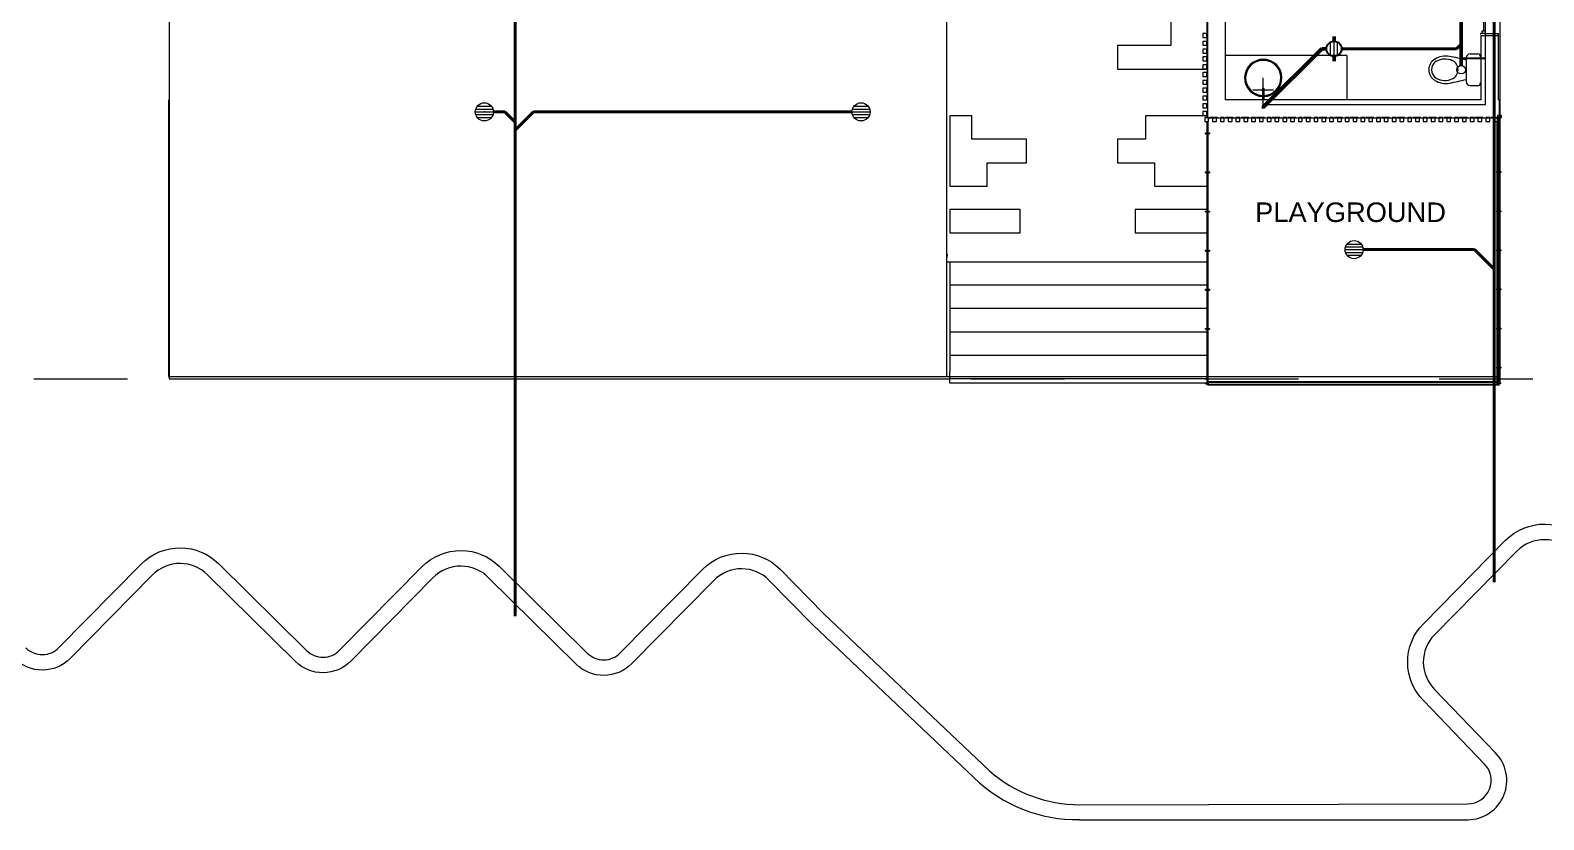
# Model space of a CAD drawing. Header units: millimetres. Extents: x 539 to 842, y -453 to -96.
# Drawn here: x 772.57 to 791.95, y -366.25 to -356.13 of the extents above; entities that cross this region are included whole.
import ezdxf

# ---------------------------------------------------------------- set-up
doc = ezdxf.new("R2010")
doc.units = ezdxf.units.MM
doc.header["$LTSCALE"] = 0.1
for name, pattern in [('ACAD_ISO02W100', [15, 12, -3]), ('ACAD_ISO03W100', [30, 12, -18]), ('Aligning Line', [0.006, 0.003, -0.003]), ('CONTINUA', [0]), ('Dash', [0.006, 0.003, -0.003])]:
    doc.linetypes.add(name, pattern=pattern)
doc.layers.get('0').update_dxf_attribs({"lineweight": 5})
for name, color, linetype, lineweight in [('00-Agua Fria', 5, 'ACAD_ISO02W100', 20), ('A-WALL', 7, 'Continuous', 5), ('CORDON H NUEVO', 251, 'Continuous', 5)]:
    doc.layers.add(name, color=color, linetype=linetype, lineweight=lineweight)
doc.layers.add('00-Pluvial', color=40, linetype='Continuous')
doc.layers.add('00-Secundario', color=24, linetype='Continuous')
doc.layers.add('00-Primario', color=7, linetype='Continuous', true_color=0xff2400)
doc.styles.add('Arial_3', font='arial.ttf', dxfattribs={"height": 0.25})

# ---------------------------------------------------------------- blocks, each defined once
blk = doc.blocks.new('sum')
at = {"color": 8, "lineweight": 18}
for p, q in [((767.304, -367.354), (767.304, -388.392)), ((784.354, -388.392), (784.354, -371.354)), ((780.604, -383.177), (780.604, -385.077)), ((780.834, -384.847), (780.834, -383.347)), ((784.145, -383.964), (784.145, -383.578)), ((777.264, -388.392), (777.264, -383.737)), ((780.136, -383.854), (780.136, -384.154)), ((780.6, -384.454), (780.6, -383.854)), ((784.104, -383.993), (784.167, -383.993)), ((784.104, -384.012), (784.104, -383.993)), ((784.334, -384.03), (784.104, -384.03)), ((784.104, -384.03), (784.104, -384.847)), ((784.123, -383.964), (784.167, -383.964)), ((784.123, -383.993), (784.123, -383.964)), ((784.167, -383.993), (784.167, -383.964)), ((784.167, -383.998), (784.334, -383.998)), ((784.334, -384.03), (784.334, -383.998)), ((784.334, -384.847), (784.334, -384.03)), ((780.136, -384.154), (779.45, -384.154)), ((779.45, -384.154), (779.45, -384.454)), ((782.389, -384.282), (780.834, -384.282)), ((782.389, -384.282), (782.389, -384.847)), ((783.919, -384.31), (783.919, -384.615)), ((783.969, -384.26), (784.064, -384.26)), ((779.45, -384.454), (780.6, -384.454)), ((780.599, -384.454), (780.599, -384.847)), ((781.309, -384.757), (781.309, -384.842)), ((781.329, -384.842), (781.329, -384.757)), ((783.969, -384.665), (784.064, -384.665)), ((767.295, -384.847), (767.295, -388.392)), ((777.304, -385.054), (777.304, -385.954)), ((777.584, -385.054), (777.304, -385.054)), ((777.584, -385.354), (777.584, -385.054)), ((780.6, -385.054), (779.811, -385.054)), ((779.811, -385.054), (779.811, -385.354)), ((778.284, -385.354), (777.584, -385.354)), ((778.284, -385.654), (778.284, -385.354)), ((779.811, -385.354), (779.45, -385.354)), ((779.45, -385.354), (779.45, -385.654)), ((777.784, -385.954), (777.784, -385.654)), ((777.784, -385.654), (778.284, -385.654)), ((779.45, -385.654), (779.926, -385.654)), ((779.926, -385.654), (779.926, -385.954)), ((777.304, -385.954), (777.784, -385.954)), ((779.926, -385.954), (780.594, -385.954)), ((778.204, -386.254), (777.304, -386.254)), ((777.304, -386.254), (777.304, -386.554)), ((778.204, -386.554), (778.204, -386.254)), ((779.677, -386.254), (779.677, -386.554)), ((780.594, -386.254), (779.677, -386.254)), ((777.304, -386.554), (778.204, -386.554)), ((779.677, -386.554), (780.594, -386.554)), ((777.268, -386.827), (777.264, -386.866)), ((777.264, -386.923), (777.304, -386.923)), ((777.304, -386.923), (780.594, -386.923)), ((777.304, -386.923), (780.594, -386.923)), ((777.304, -386.923), (777.304, -388.329)), ((777.304, -387.219), (780.594, -387.219)), ((777.304, -387.519), (780.594, -387.519)), ((777.304, -387.819), (780.594, -387.819)), ((777.304, -388.119), (780.594, -388.119)), ((767.295, -388.392), (777.264, -388.392)), ((767.304, -388.392), (767.304, -388.423)), ((767.304, -388.392), (784.354, -388.392)), ((767.304, -388.423), (777.304, -388.423)), ((777.304, -388.423), (777.304, -388.329)), ((777.304, -388.419), (780.594, -388.419)), ((777.304, -388.479), (777.304, -388.423)), ((780.579, -388.479), (777.304, -388.479))]:
    blk.add_line(p, q, dxfattribs=at)
at = {"color": 8, "lineweight": 18, "extrusion": (0, 0, -1)}
for p, q in [((780.594, -383.999), (780.544, -383.999)), ((780.544, -383.999), (780.544, -384.049)), ((780.594, -384.049), (780.594, -383.999)), ((780.544, -384.049), (780.594, -384.049)), ((780.594, -384.099), (780.544, -384.099)), ((780.544, -384.099), (780.544, -384.149)), ((780.544, -384.149), (780.594, -384.149)), ((780.594, -384.199), (780.544, -384.199)), ((780.544, -384.199), (780.544, -384.249)), ((780.594, -384.149), (780.594, -384.099)), ((780.594, -384.249), (780.594, -384.199)), ((780.544, -384.249), (780.594, -384.249)), ((780.594, -384.299), (780.544, -384.299)), ((780.544, -384.299), (780.544, -384.349)), ((780.544, -384.349), (780.594, -384.349)), ((780.594, -384.399), (780.544, -384.399)), ((780.544, -384.399), (780.544, -384.449)), ((780.594, -384.349), (780.594, -384.299)), ((780.594, -384.449), (780.594, -384.399)), ((780.544, -384.449), (780.594, -384.449)), ((780.594, -384.499), (780.544, -384.499)), ((780.544, -384.499), (780.544, -384.549)), ((780.544, -384.549), (780.594, -384.549)), ((780.594, -384.599), (780.544, -384.599)), ((780.544, -384.599), (780.544, -384.649)), ((780.594, -384.549), (780.594, -384.499)), ((780.594, -384.649), (780.594, -384.599)), ((780.544, -384.649), (780.594, -384.649)), ((780.594, -384.699), (780.544, -384.699)), ((780.544, -384.699), (780.544, -384.749)), ((780.544, -384.749), (780.594, -384.749)), ((780.594, -384.749), (780.594, -384.699))]:
    blk.add_line(p, q, dxfattribs=at)
at = {"color": 8, "lineweight": 15, "extrusion": (0, 0, -1)}
for p, q in [((780.594, -384.799), (780.544, -384.799)), ((780.544, -384.799), (780.544, -384.849)), ((780.594, -384.849), (780.594, -384.799)), ((780.544, -384.849), (780.594, -384.849)), ((780.594, -384.899), (780.544, -384.899)), ((780.544, -384.899), (780.544, -384.949)), ((780.544, -384.949), (780.594, -384.949)), ((780.594, -384.999), (780.544, -384.999)), ((780.544, -384.999), (780.544, -385.049)), ((780.594, -384.949), (780.594, -384.899)), ((780.594, -385.049), (780.594, -384.999)), ((780.544, -385.049), (780.594, -385.049)), ((780.619, -385.074), (780.569, -385.074)), ((780.569, -385.074), (780.569, -385.124)), ((780.569, -385.124), (780.619, -385.124)), ((780.619, -385.124), (780.619, -385.074)), ((780.719, -385.074), (780.669, -385.074)), ((780.669, -385.074), (780.669, -385.124)), ((780.669, -385.124), (780.719, -385.124)), ((780.719, -385.124), (780.719, -385.074)), ((780.819, -385.074), (780.769, -385.074)), ((780.769, -385.074), (780.769, -385.124)), ((780.769, -385.124), (780.819, -385.124)), ((780.819, -385.124), (780.819, -385.074)), ((780.919, -385.074), (780.869, -385.074)), ((780.869, -385.074), (780.869, -385.124)), ((780.869, -385.124), (780.919, -385.124)), ((780.919, -385.124), (780.919, -385.074)), ((781.019, -385.074), (780.969, -385.074)), ((780.969, -385.074), (780.969, -385.124)), ((780.969, -385.124), (781.019, -385.124)), ((781.019, -385.124), (781.019, -385.074)), ((781.119, -385.074), (781.069, -385.074)), ((781.069, -385.074), (781.069, -385.124)), ((781.069, -385.124), (781.119, -385.124)), ((781.119, -385.124), (781.119, -385.074)), ((781.219, -385.074), (781.169, -385.074)), ((781.169, -385.074), (781.169, -385.124)), ((781.169, -385.124), (781.219, -385.124)), ((781.219, -385.124), (781.219, -385.074)), ((781.319, -385.074), (781.269, -385.074)), ((781.269, -385.074), (781.269, -385.124)), ((781.269, -385.124), (781.319, -385.124)), ((781.319, -385.124), (781.319, -385.074)), ((781.419, -385.074), (781.369, -385.074)), ((781.369, -385.074), (781.369, -385.124)), ((781.369, -385.124), (781.419, -385.124)), ((781.419, -385.124), (781.419, -385.074)), ((781.519, -385.074), (781.469, -385.074)), ((781.469, -385.074), (781.469, -385.124)), ((781.469, -385.124), (781.519, -385.124)), ((781.519, -385.124), (781.519, -385.074)), ((781.619, -385.074), (781.569, -385.074)), ((781.569, -385.074), (781.569, -385.124)), ((781.569, -385.124), (781.619, -385.124)), ((781.619, -385.124), (781.619, -385.074)), ((781.719, -385.074), (781.669, -385.074)), ((781.669, -385.074), (781.669, -385.124)), ((781.669, -385.124), (781.719, -385.124)), ((781.719, -385.124), (781.719, -385.074)), ((781.819, -385.074), (781.769, -385.074)), ((781.769, -385.074), (781.769, -385.124)), ((781.769, -385.124), (781.819, -385.124)), ((781.819, -385.124), (781.819, -385.074)), ((781.919, -385.074), (781.869, -385.074)), ((781.869, -385.074), (781.869, -385.124)), ((781.869, -385.124), (781.919, -385.124)), ((781.919, -385.124), (781.919, -385.074)), ((782.019, -385.074), (781.969, -385.074)), ((781.969, -385.074), (781.969, -385.124)), ((781.969, -385.124), (782.019, -385.124)), ((782.019, -385.124), (782.019, -385.074)), ((782.119, -385.074), (782.069, -385.074)), ((782.069, -385.074), (782.069, -385.124)), ((782.069, -385.124), (782.119, -385.124)), ((782.119, -385.124), (782.119, -385.074)), ((782.219, -385.074), (782.169, -385.074)), ((782.169, -385.074), (782.169, -385.124)), ((782.169, -385.124), (782.219, -385.124)), ((782.219, -385.124), (782.219, -385.074)), ((782.319, -385.074), (782.269, -385.074)), ((782.269, -385.074), (782.269, -385.124)), ((782.269, -385.124), (782.319, -385.124)), ((782.319, -385.124), (782.319, -385.074)), ((782.419, -385.074), (782.369, -385.074)), ((782.369, -385.074), (782.369, -385.124)), ((782.369, -385.124), (782.419, -385.124)), ((782.419, -385.124), (782.419, -385.074)), ((782.519, -385.074), (782.469, -385.074)), ((782.469, -385.074), (782.469, -385.124)), ((782.469, -385.124), (782.519, -385.124)), ((782.519, -385.124), (782.519, -385.074)), ((782.619, -385.074), (782.569, -385.074)), ((782.569, -385.074), (782.569, -385.124)), ((782.569, -385.124), (782.619, -385.124)), ((782.619, -385.124), (782.619, -385.074)), ((782.719, -385.074), (782.669, -385.074)), ((782.669, -385.074), (782.669, -385.124)), ((782.669, -385.124), (782.719, -385.124)), ((782.719, -385.124), (782.719, -385.074)), ((782.819, -385.074), (782.769, -385.074)), ((782.769, -385.074), (782.769, -385.124)), ((782.769, -385.124), (782.819, -385.124)), ((782.819, -385.124), (782.819, -385.074)), ((782.919, -385.074), (782.869, -385.074)), ((782.869, -385.074), (782.869, -385.124)), ((782.869, -385.124), (782.919, -385.124)), ((782.919, -385.124), (782.919, -385.074)), ((783.019, -385.074), (782.969, -385.074)), ((782.969, -385.074), (782.969, -385.124)), ((782.969, -385.124), (783.019, -385.124)), ((783.019, -385.124), (783.019, -385.074)), ((783.119, -385.074), (783.069, -385.074)), ((783.069, -385.074), (783.069, -385.124)), ((783.069, -385.124), (783.119, -385.124)), ((783.119, -385.124), (783.119, -385.074)), ((783.219, -385.074), (783.169, -385.074)), ((783.169, -385.074), (783.169, -385.124)), ((783.169, -385.124), (783.219, -385.124)), ((783.219, -385.124), (783.219, -385.074)), ((783.319, -385.074), (783.269, -385.074)), ((783.269, -385.074), (783.269, -385.124)), ((783.269, -385.124), (783.319, -385.124)), ((783.319, -385.124), (783.319, -385.074)), ((783.419, -385.074), (783.369, -385.074)), ((783.369, -385.074), (783.369, -385.124)), ((783.369, -385.124), (783.419, -385.124)), ((783.419, -385.124), (783.419, -385.074)), ((783.519, -385.074), (783.469, -385.074)), ((783.469, -385.074), (783.469, -385.124)), ((783.469, -385.124), (783.519, -385.124)), ((783.519, -385.124), (783.519, -385.074)), ((783.619, -385.074), (783.569, -385.074)), ((783.569, -385.074), (783.569, -385.124)), ((783.569, -385.124), (783.619, -385.124)), ((783.619, -385.124), (783.619, -385.074)), ((783.719, -385.074), (783.669, -385.074)), ((783.669, -385.074), (783.669, -385.124)), ((783.669, -385.124), (783.719, -385.124)), ((783.719, -385.124), (783.719, -385.074)), ((783.819, -385.074), (783.769, -385.074)), ((783.769, -385.074), (783.769, -385.124)), ((783.769, -385.124), (783.819, -385.124)), ((783.819, -385.124), (783.819, -385.074)), ((783.919, -385.074), (783.869, -385.074)), ((783.869, -385.074), (783.869, -385.124)), ((783.869, -385.124), (783.919, -385.124)), ((783.919, -385.124), (783.919, -385.074)), ((784.019, -385.074), (783.969, -385.074)), ((783.969, -385.074), (783.969, -385.124)), ((783.969, -385.124), (784.019, -385.124)), ((784.019, -385.124), (784.019, -385.074)), ((784.119, -385.074), (784.069, -385.074)), ((784.069, -385.074), (784.069, -385.124)), ((784.069, -385.124), (784.119, -385.124)), ((784.119, -385.124), (784.119, -385.074)), ((784.219, -385.074), (784.169, -385.074)), ((784.169, -385.074), (784.169, -385.124)), ((784.169, -385.124), (784.219, -385.124)), ((784.219, -385.124), (784.219, -385.074)), ((784.319, -385.074), (784.269, -385.074)), ((784.269, -385.074), (784.269, -385.124)), ((784.269, -385.124), (784.319, -385.124)), ((784.319, -385.124), (784.319, -385.074))]:
    blk.add_line(p, q, dxfattribs=at)
at = {"color": 8, "lineweight": 15}
for p, q in [((780.599, -384.847), (780.604, -384.847)), ((784.104, -384.847), (780.834, -384.847)), ((781.279, -384.842), (781.279, -384.847)), ((781.279, -384.842), (781.359, -384.842)), ((781.359, -384.847), (781.359, -384.842)), ((784.344, -384.847), (784.334, -384.847)), ((784.344, -384.847), (784.359, -384.847)), ((784.344, -385.077), (784.344, -384.847)), ((780.579, -385.073), (780.604, -385.073)), ((780.594, -385.124), (780.594, -388.479)), ((780.6, -385.073), (780.6, -385.054)), ((780.604, -385.077), (784.344, -385.077)), ((780.614, -388.479), (780.614, -385.124)), ((780.619, -385.085), (780.629, -385.085)), ((780.629, -385.077), (780.629, -385.085)), ((784.314, -385.124), (784.314, -388.48)), ((784.314, -388.48), (784.314, -385.124)), ((784.369, -385.05), (784.319, -385.05)), ((784.319, -385.05), (784.319, -385.075)), ((784.319, -385.075), (784.369, -385.075)), ((784.324, -385.077), (784.324, -388.48)), ((784.344, -388.48), (784.344, -385.077)), ((784.354, -388.48), (784.354, -385.075)), ((784.354, -388.48), (784.354, -385.075)), ((784.359, -385.08), (784.354, -385.08)), ((784.359, -385.075), (784.359, -385.08)), ((784.369, -385.075), (784.369, -385.05)), ((780.578, -385.283), (780.578, -385.271)), ((780.578, -385.271), (780.594, -385.271)), ((780.578, -385.283), (780.594, -385.283)), ((780.614, -385.271), (780.628, -385.271)), ((780.614, -385.283), (780.628, -385.283)), ((780.628, -385.271), (780.628, -385.283)), ((780.578, -385.784), (780.578, -385.772)), ((780.578, -385.772), (780.594, -385.772)), ((780.614, -385.772), (780.628, -385.772)), ((780.628, -385.772), (780.628, -385.784)), ((784.31, -385.78), (784.31, -385.768)), ((784.314, -385.768), (784.31, -385.768)), ((784.314, -385.78), (784.31, -385.78)), ((784.36, -385.768), (784.354, -385.768)), ((784.36, -385.78), (784.354, -385.78)), ((784.36, -385.768), (784.36, -385.78)), ((780.578, -385.784), (780.594, -385.784)), ((780.614, -385.784), (780.628, -385.784)), ((780.578, -386.285), (780.578, -386.273)), ((780.578, -386.273), (780.594, -386.273)), ((780.578, -386.285), (780.594, -386.285)), ((780.614, -386.273), (780.628, -386.273)), ((780.614, -386.285), (780.628, -386.285)), ((780.628, -386.273), (780.628, -386.285)), ((784.31, -386.281), (784.31, -386.269)), ((784.314, -386.269), (784.31, -386.269)), ((784.314, -386.281), (784.31, -386.281)), ((784.36, -386.269), (784.354, -386.269)), ((784.36, -386.281), (784.354, -386.281)), ((784.36, -386.269), (784.36, -386.281)), ((780.578, -386.786), (780.578, -386.774)), ((780.578, -386.774), (780.594, -386.774)), ((780.578, -386.786), (780.594, -386.786)), ((780.614, -386.774), (780.628, -386.774)), ((780.614, -386.786), (780.628, -386.786)), ((780.628, -386.774), (780.628, -386.786)), ((784.31, -386.782), (784.31, -386.77)), ((784.314, -386.77), (784.31, -386.77)), ((784.314, -386.782), (784.31, -386.782)), ((784.36, -386.77), (784.354, -386.77)), ((784.36, -386.782), (784.354, -386.782)), ((784.36, -386.77), (784.36, -386.782)), ((780.578, -387.287), (780.578, -387.275)), ((780.578, -387.275), (780.594, -387.275)), ((780.578, -387.287), (780.594, -387.287)), ((780.614, -387.275), (780.628, -387.275)), ((780.614, -387.287), (780.628, -387.287)), ((780.628, -387.275), (780.628, -387.287)), ((784.31, -387.283), (784.31, -387.271)), ((784.314, -387.271), (784.31, -387.271)), ((784.314, -387.283), (784.31, -387.283)), ((784.36, -387.271), (784.354, -387.271)), ((784.36, -387.283), (784.354, -387.283)), ((784.36, -387.271), (784.36, -387.283)), ((780.578, -387.788), (780.578, -387.776)), ((780.578, -387.776), (780.594, -387.776)), ((780.578, -387.788), (780.594, -387.788)), ((780.614, -387.776), (780.628, -387.776)), ((780.614, -387.788), (780.628, -387.788)), ((780.628, -387.776), (780.628, -387.788)), ((784.31, -387.784), (784.31, -387.772)), ((784.314, -387.772), (784.31, -387.772)), ((784.314, -387.784), (784.31, -387.784)), ((784.36, -387.772), (784.354, -387.772)), ((784.36, -387.784), (784.354, -387.784)), ((784.36, -387.772), (784.36, -387.784)), ((784.31, -388.285), (784.31, -388.273)), ((784.314, -388.273), (784.31, -388.273)), ((784.314, -388.285), (784.31, -388.285)), ((784.36, -388.273), (784.354, -388.273)), ((784.36, -388.285), (784.354, -388.285)), ((784.36, -388.273), (784.36, -388.285)), ((780.579, -388.485), (780.579, -388.473)), ((780.579, -388.473), (780.594, -388.473)), ((780.579, -388.485), (780.614, -388.485)), ((780.614, -388.479), (780.594, -388.479)), ((780.608, -388.504), (780.608, -388.479)), ((780.614, -388.454), (780.62, -388.454)), ((784.334, -388.459), (780.614, -388.459)), ((780.614, -388.459), (780.614, -388.499)), ((780.614, -388.459), (784.334, -388.459)), ((780.614, -388.489), (780.614, -388.469)), ((784.334, -388.469), (780.614, -388.469)), ((780.614, -388.489), (784.334, -388.489)), ((780.62, -388.459), (780.62, -388.454)), ((780.715, -388.455), (780.727, -388.455)), ((780.715, -388.459), (780.715, -388.455)), ((780.727, -388.459), (780.727, -388.455)), ((781.216, -388.455), (781.228, -388.455)), ((781.216, -388.459), (781.216, -388.455)), ((781.228, -388.459), (781.228, -388.455)), ((781.717, -388.455), (781.729, -388.455)), ((781.717, -388.459), (781.717, -388.455)), ((781.729, -388.459), (781.729, -388.455)), ((782.218, -388.455), (782.23, -388.455)), ((782.218, -388.459), (782.218, -388.455)), ((782.23, -388.459), (782.23, -388.455)), ((782.719, -388.455), (782.731, -388.455)), ((782.719, -388.459), (782.719, -388.455)), ((782.731, -388.459), (782.731, -388.455)), ((783.22, -388.455), (783.232, -388.455)), ((783.22, -388.459), (783.22, -388.455)), ((783.232, -388.459), (783.232, -388.455)), ((783.721, -388.455), (783.733, -388.455)), ((783.721, -388.459), (783.721, -388.455)), ((783.733, -388.459), (783.733, -388.455)), ((784.314, -388.48), (784.354, -388.48)), ((784.344, -388.48), (784.324, -388.48)), ((784.334, -388.459), (784.334, -388.499)), ((784.334, -388.469), (784.334, -388.489)), ((784.359, -388.486), (784.334, -388.486)), ((784.34, -388.504), (784.34, -388.48)), ((784.359, -388.474), (784.354, -388.474)), ((784.359, -388.474), (784.359, -388.486)), ((780.62, -388.504), (780.608, -388.504)), ((780.614, -388.499), (784.334, -388.499)), ((780.614, -388.499), (784.334, -388.499)), ((780.62, -388.504), (780.62, -388.499)), ((780.715, -388.505), (780.715, -388.499)), ((780.727, -388.505), (780.715, -388.505)), ((780.727, -388.505), (780.727, -388.499)), ((781.216, -388.505), (781.216, -388.499)), ((781.228, -388.505), (781.216, -388.505)), ((781.228, -388.505), (781.228, -388.499)), ((781.717, -388.505), (781.717, -388.499)), ((781.729, -388.505), (781.717, -388.505)), ((781.729, -388.505), (781.729, -388.499)), ((782.218, -388.505), (782.218, -388.499)), ((782.23, -388.505), (782.218, -388.505)), ((782.23, -388.505), (782.23, -388.499)), ((782.719, -388.505), (782.719, -388.499)), ((782.731, -388.505), (782.719, -388.505)), ((782.731, -388.505), (782.731, -388.499)), ((783.22, -388.505), (783.22, -388.499)), ((783.232, -388.505), (783.22, -388.505)), ((783.232, -388.505), (783.232, -388.499)), ((783.721, -388.505), (783.721, -388.499)), ((783.733, -388.505), (783.721, -388.505)), ((783.733, -388.505), (783.733, -388.499)), ((784.328, -388.504), (784.328, -388.499)), ((784.34, -388.504), (784.328, -388.504))]:
    blk.add_line(p, q, dxfattribs=at)
at = {"color": 8, "linetype": 'Dash', "lineweight": 15}
blk.add_line((784.334, -385.074), (780.604, -385.074), dxfattribs=at)
at = {"color": 8, "linetype": 'Aligning Line', "lineweight": 18}
for p, q in [((777.304, -387.219), (780.594, -387.219)), ((777.304, -387.519), (780.594, -387.519)), ((777.304, -387.819), (780.594, -387.819)), ((777.304, -388.119), (780.594, -388.119)), ((777.304, -388.419), (780.594, -388.419))]:
    blk.add_line(p, q, dxfattribs=at)
at = {"color": 8, "lineweight": 18, "flags": 128}
for points in [[(781.319, -384.342), (781.31, -384.342), (781.3, -384.343), (781.292, -384.343), (781.283, -384.345), (781.274, -384.346), (781.265, -384.348), (781.256, -384.351), (781.248, -384.353), (781.239, -384.356), (781.231, -384.36), (781.222, -384.363), (781.214, -384.367), (781.206, -384.372), (781.199, -384.376), (781.191, -384.381), (781.184, -384.387), (781.177, -384.392), (781.17, -384.398), (781.163, -384.404), (781.157, -384.41), (781.151, -384.417), (781.145, -384.424), (781.139, -384.431), (781.134, -384.438), (781.129, -384.446), (781.124, -384.453), (781.12, -384.461), (781.115, -384.469), (781.112, -384.477), (781.108, -384.486), (781.105, -384.494), (781.102, -384.503), (781.1, -384.511), (781.098, -384.52), (781.096, -384.529), (781.095, -384.538), (781.094, -384.547), (781.093, -384.556), (781.093, -384.565), (781.093, -384.574), (781.093, -384.583), (781.094, -384.592), (781.095, -384.601), (781.097, -384.61), (781.099, -384.619), (781.101, -384.627), (781.104, -384.636), (781.107, -384.645), (781.11, -384.653), (781.113, -384.661), (781.117, -384.669), (781.122, -384.677), (781.126, -384.685), (781.131, -384.693), (781.136, -384.7), (781.142, -384.707), (781.147, -384.714), (781.153, -384.721), (781.16, -384.728), (781.166, -384.734), (781.173, -384.74), (781.18, -384.745), (781.187, -384.751), (781.195, -384.756), (781.202, -384.761), (781.21, -384.765), (781.218, -384.769), (781.226, -384.773), (781.235, -384.777), (781.243, -384.78), (781.252, -384.783), (781.26, -384.785), (781.269, -384.788), (781.278, -384.789), (781.287, -384.791), (781.296, -384.792), (781.305, -384.793), (781.314, -384.793), (781.319, -384.793)], [(781.319, -384.793), (781.328, -384.793), (781.337, -384.792), (781.346, -384.791), (781.354, -384.79), (781.363, -384.789), (781.372, -384.787), (781.381, -384.784), (781.389, -384.782), (781.398, -384.779), (781.406, -384.775), (781.415, -384.772), (781.423, -384.768), (781.431, -384.763), (781.438, -384.759), (781.446, -384.754), (781.453, -384.748), (781.46, -384.743), (781.467, -384.737), (781.474, -384.731), (781.48, -384.725), (781.487, -384.718), (781.492, -384.711), (781.498, -384.704), (781.503, -384.697), (781.508, -384.689), (781.513, -384.682), (781.518, -384.674), (781.522, -384.666), (781.525, -384.658), (781.529, -384.649), (781.532, -384.641), (781.535, -384.632), (781.537, -384.623), (781.539, -384.615), (781.541, -384.606), (781.542, -384.597), (781.543, -384.588), (781.544, -384.579), (781.544, -384.57), (781.544, -384.561), (781.544, -384.552), (781.543, -384.543), (781.542, -384.534), (781.54, -384.525), (781.538, -384.516), (781.536, -384.507), (781.533, -384.499), (781.531, -384.49), (781.527, -384.482), (781.524, -384.474), (781.52, -384.465), (781.516, -384.457), (781.511, -384.45), (781.506, -384.442), (781.501, -384.435), (781.495, -384.428), (781.49, -384.421), (781.484, -384.414), (781.477, -384.407), (781.471, -384.401), (781.464, -384.395), (781.457, -384.389), (781.45, -384.384), (781.442, -384.379), (781.435, -384.374), (781.427, -384.37), (781.419, -384.365), (781.411, -384.362), (781.403, -384.358), (781.394, -384.355), (781.386, -384.352), (781.377, -384.35), (781.368, -384.347), (781.359, -384.346), (781.35, -384.344), (781.341, -384.343), (781.332, -384.342), (781.323, -384.342), (781.319, -384.342)], [(781.309, -384.708), (781.309, -384.708), (781.309, -384.709), (781.309, -384.71), (781.309, -384.71), (781.309, -384.711), (781.309, -384.712), (781.309, -384.713), (781.309, -384.713), (781.309, -384.714), (781.309, -384.716), (781.309, -384.717), (781.309, -384.718), (781.309, -384.719), (781.309, -384.72), (781.309, -384.722), (781.309, -384.723), (781.309, -384.725), (781.309, -384.726), (781.309, -384.728), (781.309, -384.73), (781.309, -384.731), (781.309, -384.733), (781.309, -384.735), (781.309, -384.737), (781.309, -384.738), (781.309, -384.74), (781.309, -384.742), (781.309, -384.744), (781.309, -384.746), (781.309, -384.748), (781.309, -384.75), (781.309, -384.752), (781.309, -384.754), (781.309, -384.756), (781.309, -384.757)], [(781.329, -384.757), (781.329, -384.755), (781.329, -384.753), (781.329, -384.751), (781.329, -384.749), (781.329, -384.747), (781.329, -384.746), (781.329, -384.744), (781.329, -384.742), (781.329, -384.74), (781.329, -384.738), (781.329, -384.736), (781.329, -384.734), (781.329, -384.733), (781.329, -384.731), (781.329, -384.729), (781.329, -384.727), (781.329, -384.726), (781.329, -384.724), (781.329, -384.723), (781.329, -384.721), (781.329, -384.72), (781.329, -384.719), (781.329, -384.718), (781.329, -384.716), (781.329, -384.715), (781.329, -384.714), (781.329, -384.713), (781.329, -384.712), (781.329, -384.711), (781.329, -384.711), (781.329, -384.71), (781.329, -384.709), (781.329, -384.709), (781.329, -384.708), (781.329, -384.708)]]:
    blk.add_lwpolyline(points, dxfattribs=at)
at = {"color": 8, "lineweight": 18}
for centre, radius, start, end in [((781.319, -384.567), 0.239, 90, 267.6645), ((781.319, -384.567), 0.226, 90, 267.5262), ((781.319, -384.567), 0.239, 272.3355, 90), ((781.319, -384.567), 0.226, 272.4738, 90), ((783.598, -384.462), 0.159, 121.3849, 238.6151), ((783.598, -384.462), 0.125, 120.246, 239.754), ((783.656, -384.558), 0.271, 79.9099, 121.3849), ((783.646, -384.545), 0.22, 64.6014, 120.246), ((783.219, -387.011), 2.762, 75.3312, 79.9099), ((783.685, -384.462), 0.129, 295.3986, 64.6014), ((783.969, -384.31), 0.05, 90, 180), ((784.064, -384.299), 0.0394, 0, 90), ((783.656, -384.367), 0.271, 238.6151, 280.0901), ((783.646, -384.38), 0.22, 239.754, 295.3986), ((783.219, -381.914), 2.762, 280.0901, 284.6688), ((783.969, -384.615), 0.05, 180, 270), ((784.064, -384.626), 0.0394, 270, 0)]:
    blk.add_arc(centre, radius, start, end, dxfattribs=at)
for major_axis, start_param, end_param in [((0.01, 0), 2.691453, 3.578993), ((0.01, 0), 1.570796, 2.617994), ((-0.01, 0), 2.704192, 4.712389)]:
    blk.add_ellipse((781.319, -384.708), major_axis=major_axis, ratio=0.983353, start_param=start_param, end_param=end_param, dxfattribs=at)
at = {"color": 8, "lineweight": 15, "style": 'Arial_3'}
blk.add_text('PLAYGROUND', height=0.25, dxfattribs=at).set_placement((781.214, -386.413))

msp = doc.modelspace()

# ---------------------------------------------------------------- linework, layer by layer
at = {"layer": '00-Agua Fria', "color": 5, "lineweight": 25}
msp.add_line((791.204, -356.494), (790.872, -356.494), dxfattribs=at)
at = {"layer": '00-Agua Fria', "color": 5, "linetype": 'Continuous', "lineweight": 20}
for p, q in [((788.358, -357.091), (788.358, -356.744)), ((788.489, -356.9), (788.227, -356.9))]:
    msp.add_line(p, q, dxfattribs=at)
at = {"layer": '00-Agua Fria', "ltscale": 3}
msp.add_lwpolyline([(791.204, -354.009), (791.204, -357.091), (788.358, -357.091)], dxfattribs=at)
at = {"layer": '00-Pluvial', "lineweight": 13}
for p, q in [((778.266, -357.179), (778.499, -357.179)), ((778.272, -357.143), (778.493, -357.143)), ((778.272, -357.215), (778.493, -357.215)), ((778.291, -357.107), (778.474, -357.107)), ((778.291, -357.251), (778.474, -357.251)), ((783.092, -357.179), (783.324, -357.179)), ((783.098, -357.143), (783.319, -357.143)), ((783.098, -357.215), (783.319, -357.215)), ((783.117, -357.107), (783.299, -357.107)), ((783.117, -357.251), (783.299, -357.251)), ((789.407, -358.944), (789.639, -358.944)), ((789.413, -358.908), (789.633, -358.908)), ((789.413, -358.98), (789.633, -358.98)), ((789.432, -358.872), (789.614, -358.872)), ((789.432, -359.016), (789.614, -359.016))]:
    msp.add_line(p, q, dxfattribs=at)
at = {"layer": '00-Pluvial', "lineweight": 40}
for points in [[(778.777, -345.841), (778.777, -363.64)], [(791.316, -354.38), (791.316, -363.205)], [(778.499, -357.179), (778.643, -357.179)], [(778.643, -357.179), (778.777, -357.312)], [(779.013, -357.179), (778.777, -357.415)], [(783.092, -357.179), (779.013, -357.179)], [(789.639, -358.944), (791.064, -358.944)], [(791.064, -358.944), (791.316, -359.196)]]:
    msp.add_lwpolyline(points, dxfattribs=at)
at = {"layer": '00-Pluvial', "lineweight": 20}
for centre in [(778.383, -357.179), (783.208, -357.179), (789.523, -358.944)]:
    msp.add_circle(centre, 0.116, dxfattribs=at)
at = {"layer": '00-Pluvial', "linetype": 'CONTINUA', "lineweight": 13}
msp.add_point((778.383, -357.179), dxfattribs=at)
at = {"layer": '00-Primario', "lineweight": 50}
msp.add_lwpolyline([(790.895, -356.585), (790.895, -353.685)], dxfattribs=at)
at = {"layer": '00-Primario', "lineweight": 40}
for points in [[(790.895, -356.311), (790.834, -356.371)], [(789.363, -356.371), (790.834, -356.371)]]:
    msp.add_lwpolyline(points, dxfattribs=at)
at = {"layer": '00-Primario', "lineweight": 20}
msp.add_circle((790.895, -356.639), 0.0541, dxfattribs=at)
at = {"layer": '00-Secundario', "lineweight": 15}
for p, q in [((789.22, -356.457), (789.22, -356.287)), ((789.266, -356.469), (789.266, -356.275)), ((789.312, -356.457), (789.312, -356.287))]:
    msp.add_line(p, q, dxfattribs=at)
at = {"layer": '00-Secundario', "lineweight": 50}
for points in [[(789.266, -356.275), (789.266, -356.215)], [(788.36, -357.12), (789.109, -356.371)], [(789.169, -356.371), (789.109, -356.371)], [(789.266, -356.468), (789.266, -356.528)]]:
    msp.add_lwpolyline(points, dxfattribs=at)
at = {"layer": '00-Secundario', "lineweight": 25}
msp.add_circle((789.266, -356.371), 0.0967, dxfattribs=at)
at = {"layer": '00-Secundario', "linetype": 'Continuous', "lineweight": 20}
msp.add_circle((788.36, -357.12), 0.0151, dxfattribs=at)
at = {"layer": 'A-WALL', "color": 8, "linetype": 'ACAD_ISO03W100', "lineweight": 20}
msp.add_lwpolyline([(721.613, -343.48), (721.613, -360.6), (828.988, -360.6), (828.988, -343.48), (721.613, -343.48)], dxfattribs=at)
at = {"layer": 'CORDON H NUEVO', "lineweight": 5}
for p, q in [((790.418, -364.726), (791.19, -365.53)), ((786.007, -366.055), (790.98, -366.044)), ((786.007, -366.248), (790.98, -366.248))]:
    msp.add_line(p, q, dxfattribs=at)
for points in [[(790.418, -364.726, -0.414214), (790.411, -363.736), (791.464, -362.668, -0.203222), (791.969, -362.46), (791.97, -362.46, -0.19461), (792.454, -362.661), (793.582, -363.773, 0.414214), (794.007, -363.77)], [(792.314, -362.804, 0.19461), (791.968, -362.66), (791.968, -362.66, 0.203222), (791.607, -362.809), (790.554, -363.877, 0.414214), (790.559, -364.584), (791.33, -365.388)], [(772.509, -364.045, 0.414214), (772.934, -364.042), (773.987, -362.973, -0.203222), (774.492, -362.765, -0.19466), (774.977, -362.966), (776.105, -364.079, 0.414214), (776.529, -364.076), (777.582, -363.008, -0.203273), (778.087, -362.799, -0.19461), (778.572, -363.001), (779.7, -364.113, 0.414214), (780.124, -364.11), (781.177, -363.042, -0.203273), (781.683, -362.833, -0.19461), (782.168, -363.035), (782.729, -363.611), (784.853, -365.622)], [(784.656, -365.71), (782.589, -363.753), (782.027, -363.177, 0.194583), (781.681, -363.033, 0.20332), (781.32, -363.182), (780.267, -364.25, -0.414214), (779.56, -364.255), (778.432, -363.143, 0.19461), (778.085, -362.999, 0.203294), (777.724, -363.148), (776.671, -364.216, -0.414214), (775.964, -364.221), (774.836, -363.109, 0.19461), (774.49, -362.965, 0.203294), (774.129, -363.114), (773.076, -364.182, -0.414214), (772.369, -364.187)]]:
    msp.add_lwpolyline(points, format="xyb", dxfattribs=at)
for centre, radius, start, end in [((790.976, -365.745), 0.503, 270.5171, 45.1825), ((786.005, -364.309), 1.746, 228.7234, 270.0738), ((790.979, -365.744), 0.3, 270.126, 45.4052), ((785.974, -364.362), 1.885, 225.6367, 271.0158)]:
    msp.add_arc(centre, radius, start, end, dxfattribs=at)

# ---------------------------------------------------------------- block references
at = {"layer": '00-Pluvial', "linetype": 'CONTINUA', "lineweight": 13}
msp.add_blockref('sum', (7.041, 27.823), dxfattribs=at)

doc.saveas('drawing.dxf')
